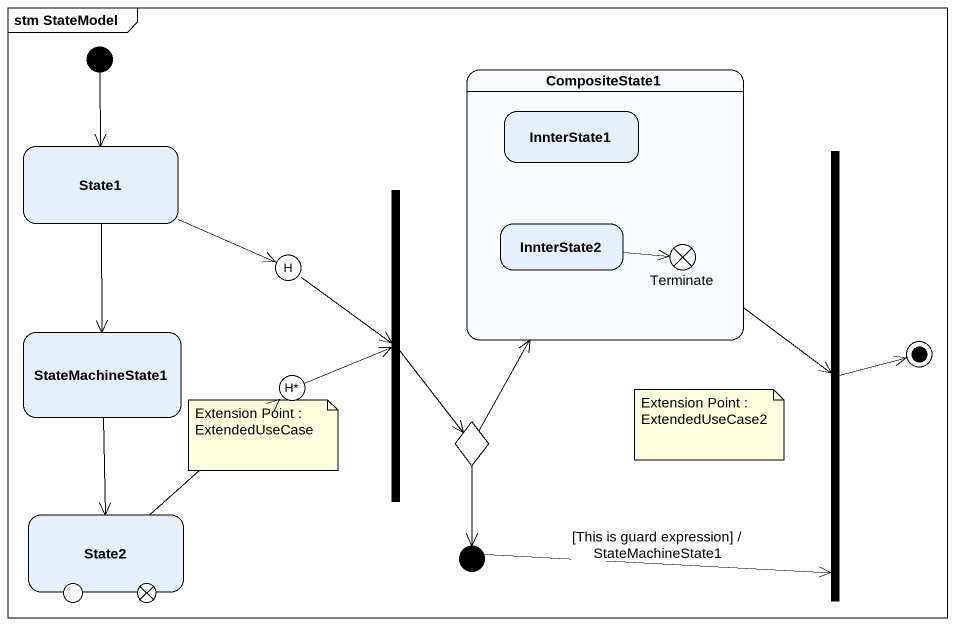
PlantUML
@startuml
mainframe stm StateModel
hide empty description
state CompositeState1 {
  state InnterState1
  state InnterState2
  state Terminate <<end>>
}
state State1
state fork1 <<join>>
state fork2 <<join>>
state history1 <<history>>
state StateMachineState1
state deephistory1 <<history*>>
state choice1 <<choice>>
state State2 {
  state entry1 <<entryPoint>>
  state exit1 <<exitPoint>>
}
state junction1 <<choice>>
[*] --> State1
CompositeState1 --> fork1
State1 -right-> history1
State1 --> StateMachineState1
fork2 --> choice1
history1 --> fork2
InnterState2 -right-> Terminate
StateMachineState1 --> State2
deephistory1 -right-> fork2
choice1 -up-> CompositeState1
choice1 --> junction1
State2 -up-> deephistory1
junction1 -right-> fork1 : [This is guard expression] / StateMachineState1
fork1 -right-> [*]
note as N1
  Extension Point : ExtendedUseCase2
end note
note as N2
  Extension Point : ExtendedUseCase
end note
@enduml
